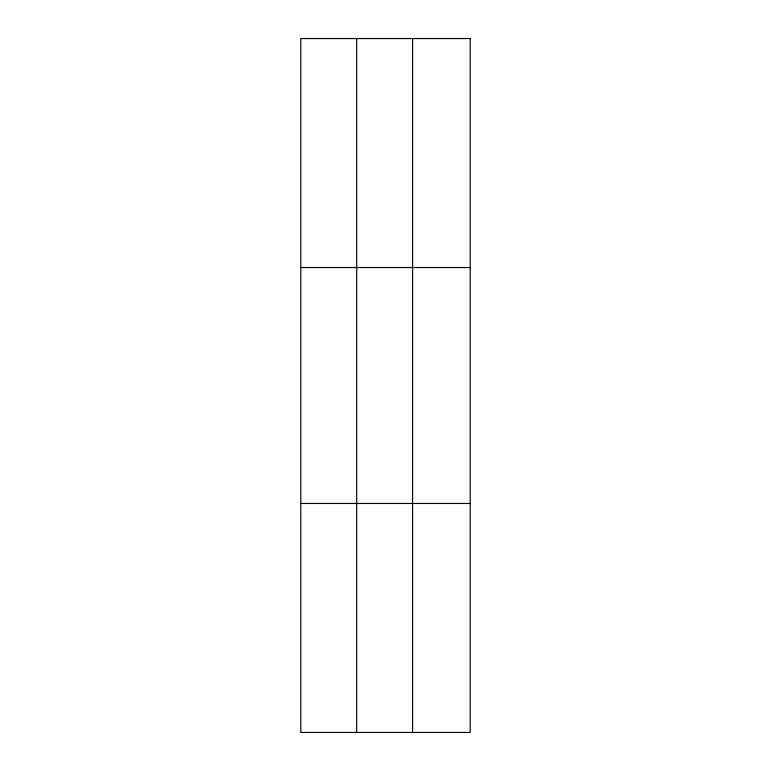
<?xml version="1.0" encoding="UTF-8"?>
<svg xmlns="http://www.w3.org/2000/svg" width="771" height="771" viewBox="0 0 771 771"><rect width="100%" height="100%" fill="white"/><g stroke="black" fill="none" stroke-linecap="round" stroke-linejoin="round"><path stroke-width="1.16" d="M356.703 38.55L356.703 732.45M412.601 38.55L412.601 732.45M300.806 267.537L470.194 267.537M300.806 503.463L470.194 503.463M470.194 38.55L470.194 732.45L300.806 732.45L300.806 38.55L470.194 38.55"/></g></svg>
